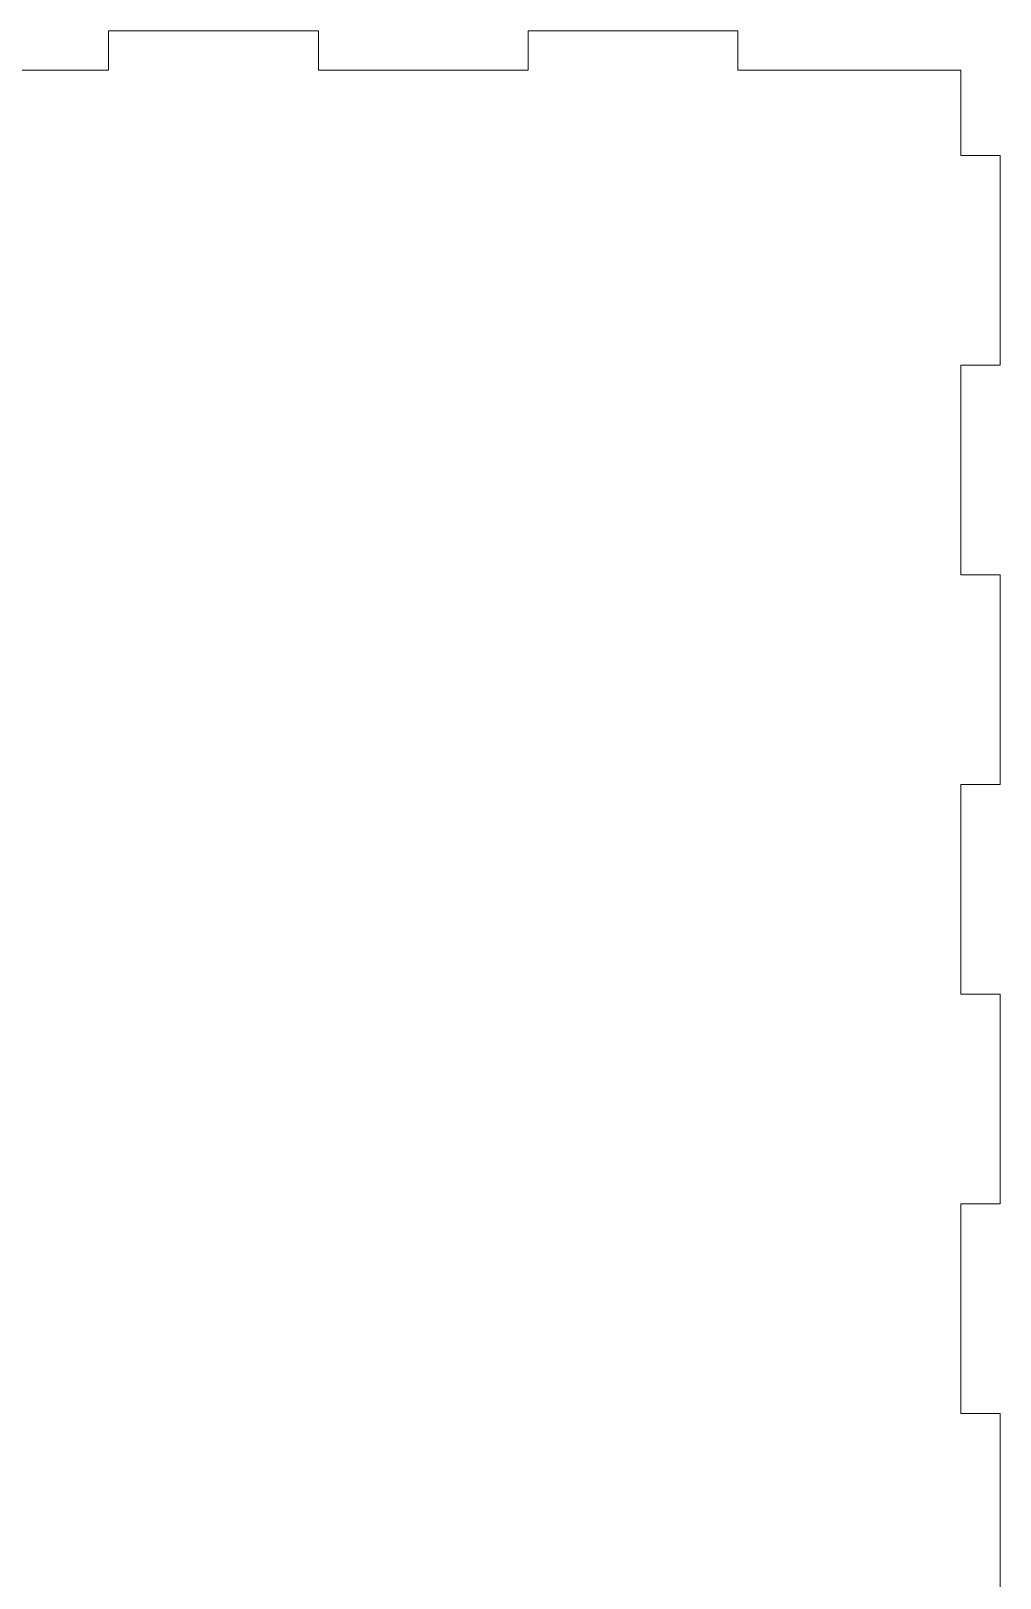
# Model space of a CAD drawing. Extents: x 3 to 513, y 3 to 383.
# Drawn here: x 439.1 to 513, y 175.9 to 294 of the extents above; entities that cross this region are included whole.
import ezdxf

# ---------------------------------------------------------------- set-up
doc = ezdxf.new("R2010")
doc.units = 0
doc.layers.get('0').update_dxf_attribs({"lineweight": 0})

msp = doc.modelspace()

# ---------------------------------------------------------------- linework, layer by layer
for p, q in [((461, 294), (445, 294)), ((445, 294), (445, 291)), ((461, 291), (461, 294)), ((493, 294), (477, 294)), ((477, 294), (477, 291)), ((493, 291), (493, 294)), ((445, 291), (429, 291)), ((477, 291), (461, 291)), ((510, 291), (493, 291)), ((510, 284.5), (510, 291)), ((513, 284.5), (510, 284.5)), ((513, 268.5), (513, 284.5)), ((510, 252.5), (510, 268.5)), ((510, 268.5), (513, 268.5)), ((513, 252.5), (510, 252.5)), ((513, 236.5), (513, 252.5)), ((510, 220.5), (510, 236.5)), ((510, 236.5), (513, 236.5)), ((513, 220.5), (510, 220.5)), ((513, 204.5), (513, 220.5)), ((510, 188.5), (510, 204.5)), ((510, 204.5), (513, 204.5)), ((513, 188.5), (510, 188.5)), ((513, 172.5), (513, 188.5))]:
    msp.add_line(p, q)

doc.saveas('drawing.dxf')
